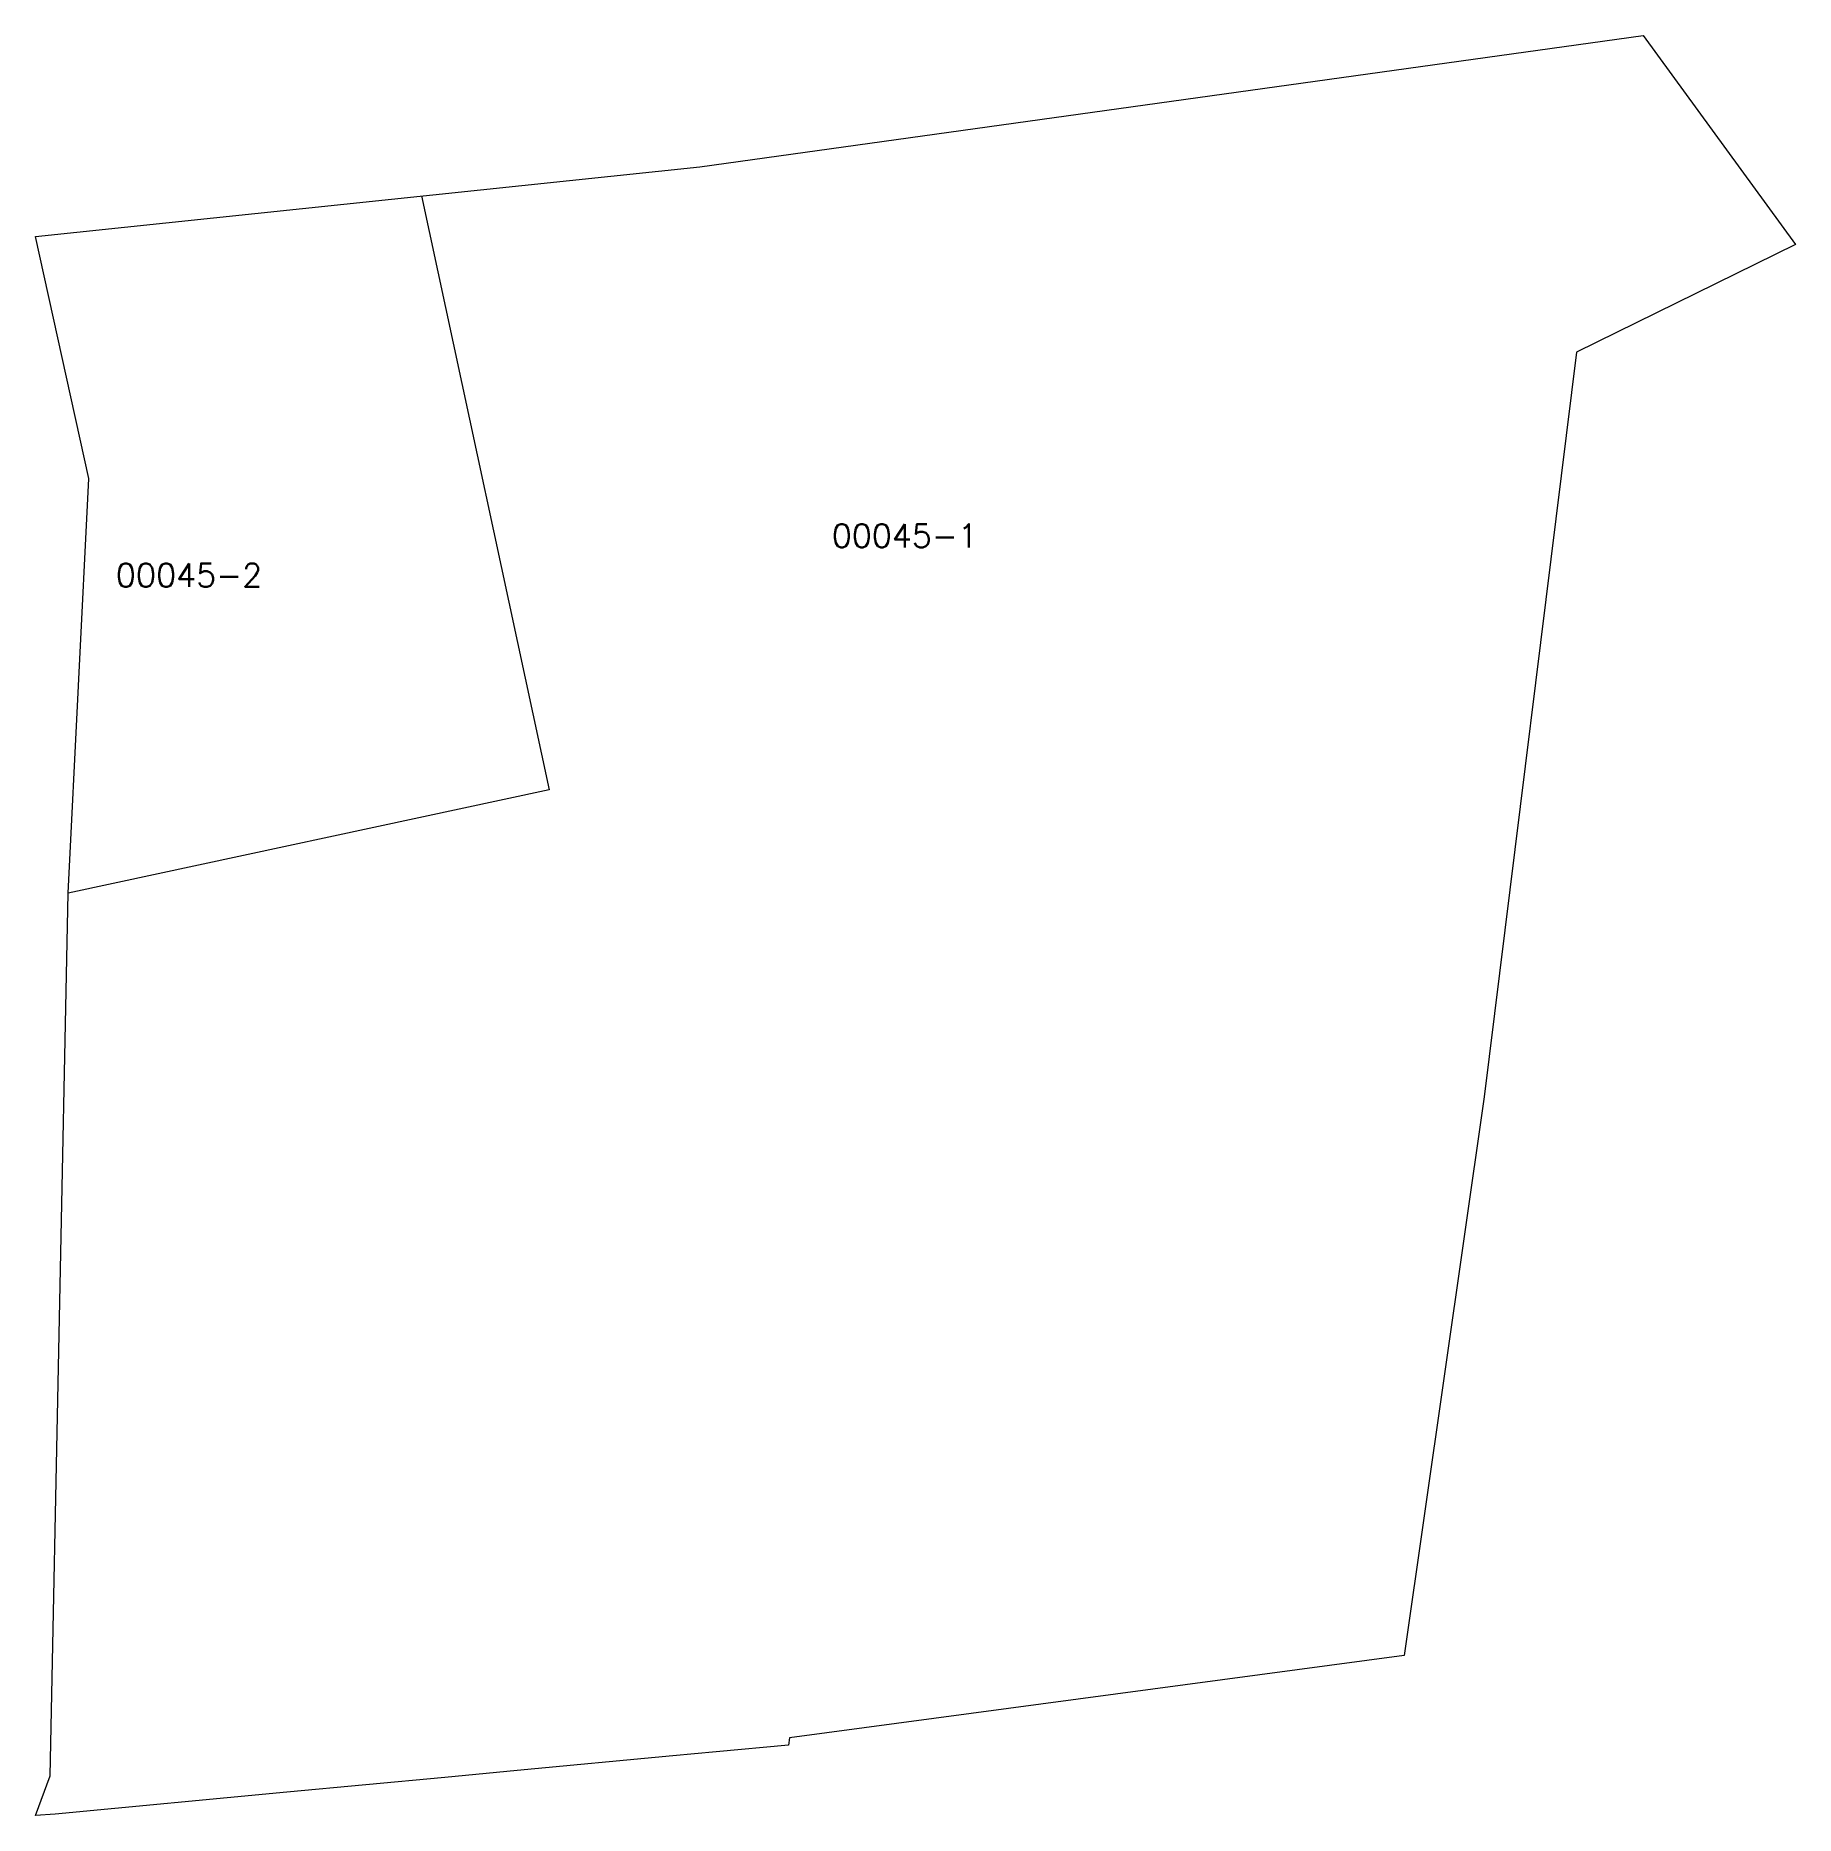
# Model space of a CAD drawing. Header units: metres. Extents: x 7508340.9 to 7508416.3, y 4691107.1 to 4691183.3.
import ezdxf

# ---------------------------------------------------------------- set-up
doc = ezdxf.new("R2010")
doc.units = ezdxf.units.M
doc.layers.add('mungese parcelat', color=1, linetype='Continuous', lineweight=0)
doc.styles.get("Standard").update_dxf_attribs({"font": 'simplex.shx'})

msp = doc.modelspace()

# ---------------------------------------------------------------- linework, layer by layer
at = {"layer": 'mungese parcelat'}
for p, q in [((7508369.332, 4691177.721), (7508409.742, 4691183.339)), ((7508409.742, 4691183.339), (7508416.262, 4691174.389)), ((7508409.742, 4691183.339), (7508409.742, 4691183.339)), ((7508340.882, 4691174.732), (7508369.332, 4691177.721)), ((7508357.412, 4691176.469), (7508362.876, 4691151.025)), ((7508343.162, 4691164.362), (7508340.882, 4691174.732)), ((7508416.262, 4691174.389), (7508406.882, 4691169.779)), ((7508406.882, 4691169.779), (7508402.931, 4691137.869)), ((7508342.282, 4691146.602), (7508343.162, 4691164.362)), ((7508362.876, 4691151.025), (7508342.282, 4691146.602)), ((7508341.501, 4691108.784), (7508342.282, 4691146.602)), ((7508402.931, 4691137.869), (7508399.51, 4691113.941)), ((7508399.51, 4691113.941), (7508373.179, 4691110.41)), ((7508370.038, 4691109.815), (7508368.178, 4691109.639)), ((7508373.139, 4691110.104), (7508370.038, 4691109.815)), ((7508373.179, 4691110.41), (7508373.139, 4691110.104)), ((7508361.505, 4691109.006), (7508358.414, 4691108.715)), ((7508368.178, 4691109.639), (7508361.505, 4691109.006)), ((7508340.882, 4691107.089), (7508341.501, 4691108.784)), ((7508358.414, 4691108.715), (7508351.645, 4691108.078)), ((7508351.645, 4691108.078), (7508341.726, 4691107.143)), ((7508341.726, 4691107.143), (7508340.882, 4691107.089))]:
    msp.add_line(p, q, dxfattribs=at)

# ---------------------------------------------------------------- texts
for s, p in [('00045-1', (7508374.989, 4691161.412)), ('00045-2', (7508344.325, 4691159.724))]:
    msp.add_text(s, height=1, dxfattribs=at).set_placement(p)

doc.saveas('drawing.dxf')
